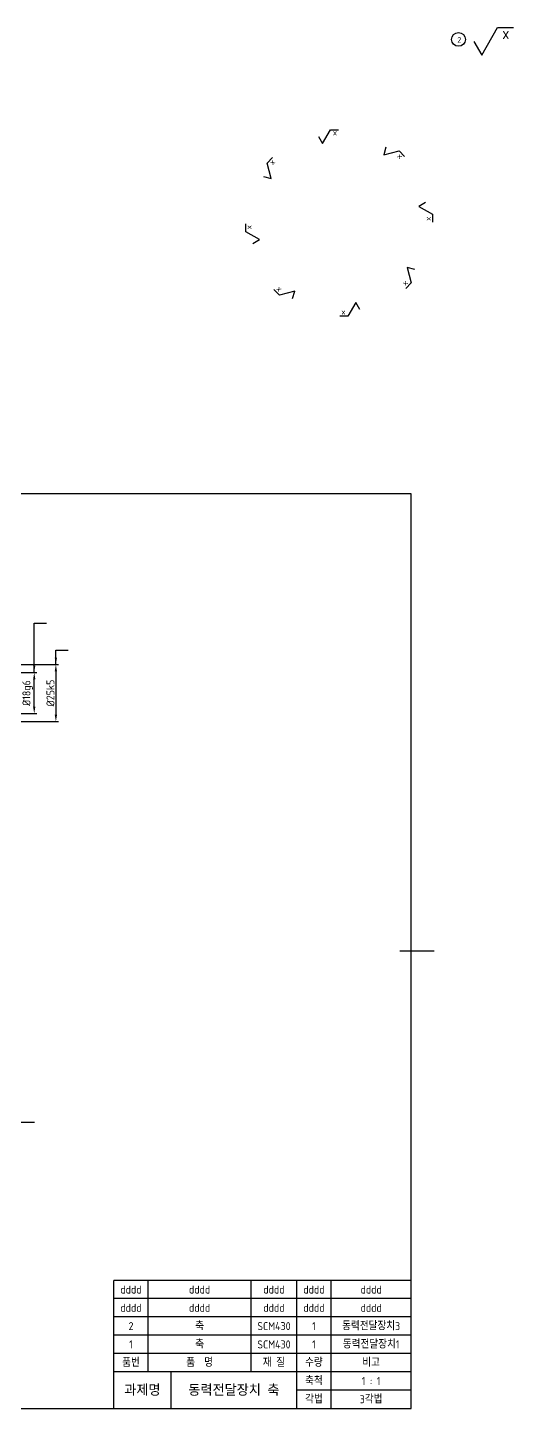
# Model space of a CAD drawing. Header units: millimetres. Extents: x 0 to 1314, y 0 to 614.
# Drawn here: x 416 to 629, y 10 to 614 of the extents above; entities that cross this region are included whole.
import ezdxf

# ---------------------------------------------------------------- set-up
doc = ezdxf.new("R2010")
doc.units = ezdxf.units.MM
for name, color, linetype in [('가는실선', 1, 'Continuous'), ('문자', 2, 'Continuous'), ('외형선', 3, 'Continuous'), ('윤곽선', 4, 'Continuous')]:
    doc.layers.add(name, color=color, linetype=linetype)
doc.styles.get("Standard").update_dxf_attribs({"font": 'isocp.shx', "bigfont": 'whgtxt.shx'})
doc.dimstyles.new('ISO-25', dxfattribs={"dimtxt": 3.5, "dimasz": 3, "dimexe": 1.2, "dimexo": 1, "dimtad": 1, "dimdsep": 46, "dimtxsty": 'Standard', "dimcen": 0, "dimclrd": 7, "dimclre": 7, "dimclrt": 2, "dimazin": 2, "dimtfac": 1, "dimtmove": 0, "dimatfit": 3, "dimfxl": 0, "dimlwd": -1, "dimlwe": -1, "dimarcsym": 0})

# ---------------------------------------------------------------- blocks, each defined once
blk = doc.blocks.new('*D164')
at = {"layer": 'Defpoints', "color": 0}
for p in [(396.26, 331.84), (419.19, 331.84), (368.78, 313.84)]:
    blk.add_point(p, dxfattribs=at)
at = {"layer": '외형선', "color": 7}
for p, q in [((397.26, 331.84), (420.39, 331.84)), ((419.19, 316.84), (419.19, 328.84)), ((369.78, 313.84), (420.39, 313.84))]:
    blk.add_line(p, q, dxfattribs=at)
for points in [[(418.69, 328.84), (419.69, 328.84), (419.19, 331.84)], [(418.69, 316.84), (419.69, 316.84), (419.19, 313.84)]]:
    blk.add_solid(points, dxfattribs=at)
at = {"layer": '외형선', "color": 2, "insert": (416.31, 322.84), "char_height": 3.5, "attachment_point": 5, "rotation": 90}
blk.add_mtext('%%C18g6', dxfattribs=at)
blk = doc.blocks.new('*D165')
at = {"layer": 'Defpoints', "color": 0}
for p in [(341.52, 335.34), (341.52, 310.34), (428.65, 310.34)]:
    blk.add_point(p, dxfattribs=at)
at = {"layer": '외형선', "color": 7}
for p, q in [((342.52, 335.34), (429.85, 335.34)), ((428.65, 332.34), (428.65, 313.34)), ((342.52, 310.34), (429.85, 310.34))]:
    blk.add_line(p, q, dxfattribs=at)
for points in [[(428.15, 332.34), (429.15, 332.34), (428.65, 335.34)], [(428.15, 313.34), (429.15, 313.34), (428.65, 310.34)]]:
    blk.add_solid(points, dxfattribs=at)
at = {"layer": '외형선', "color": 2, "insert": (426.28, 322.84), "char_height": 3.5, "attachment_point": 5, "rotation": 90}
blk.add_mtext('%%C25k5', dxfattribs=at)

msp = doc.modelspace()

# ---------------------------------------------------------------- linework, layer by layer
at = {"layer": '가는실선'}
for p, q in [((469, 26), (469, 65.954)), ((514, 26), (514, 65.954)), ((534, 10), (534, 65.954)), ((549, 10), (549, 65.954)), ((584, 58), (454, 58)), ((584, 50), (454, 50)), ((584, 42), (454, 42)), ((584, 34), (454, 34)), ((479, 10), (479, 26)), ((584, 18), (534, 18))]:
    msp.add_line(p, q, dxfattribs=at)
at = {"layer": '외형선'}
for p, q in [((614.836, 601.857), (621.764, 613.857)), ((621.764, 613.857), (628.692, 613.857)), ((611.372, 607.857), (614.836, 601.857)), ((545.266, 563.212), (548.73, 569.212)), ((548.73, 569.212), (552.194, 569.212)), ((543.534, 566.212), (545.266, 563.212)), ((520.994, 554.572), (523.443, 557.022)), ((572.899, 561.504), (572.002, 558.158)), ((572.002, 558.158), (578.694, 559.951)), ((578.694, 559.951), (581.144, 557.501)), ((522.787, 547.88), (520.994, 554.572)), ((519.441, 548.777), (522.787, 547.88)), ((590.334, 537.411), (587.334, 535.679)), ((587.334, 535.679), (593.334, 532.215)), ((593.334, 532.215), (593.334, 528.751)), ((511.733, 524.608), (511.733, 528.072)), ((517.733, 521.144), (511.733, 524.608)), ((514.733, 519.412), (517.733, 521.144)), ((585.626, 508.046), (582.28, 508.943)), ((582.28, 508.943), (584.073, 502.251)), ((584.073, 502.251), (581.623, 499.801)), ((526.373, 496.872), (523.923, 499.321)), ((533.065, 498.665), (526.373, 496.872)), ((532.168, 495.319), (533.065, 498.665)), ((559.801, 493.611), (556.337, 487.611)), ((561.533, 490.611), (559.801, 493.611)), ((556.337, 487.611), (552.873, 487.611)), ((584, 66), (454, 66)), ((454, 10), (454, 65.954)), ((584, 26), (454, 26))]:
    msp.add_line(p, q, dxfattribs=at)
msp.add_circle((604.696, 608.686), 3, dxfattribs=at)
at = {"layer": '윤곽선'}
msp.add_line((594, 210), (579, 210), dxfattribs=at)
msp.add_lwpolyline([(10, 10), (584, 10), (584, 410), (10, 410)], close=True, dxfattribs=at)

# ---------------------------------------------------------------- texts
at = {"layer": '문자', "attachment_point": 5}
for s, width, insert, char_height in [('dddd', 15, (461.5, 61.977), 3.5), ('dddd', 15, (491.5, 61.977), 3.5), ('dddd', 15, (524, 61.977), 3.5), ('dddd', 15, (541.5, 61.977), 3.5), ('dddd', 15, (566.5, 61.977), 3.5), ('dddd', 15, (461.5, 53.977), 3.5), ('dddd', 15, (491.5, 53.977), 3.5), ('dddd', 15, (524, 53.977), 3.5), ('dddd', 15, (541.5, 53.977), 3.5), ('dddd', 15, (566.5, 53.977), 3.5), ('2', 15, (461.5, 45.977), 3.5), ('축', 15, (491.5, 45.977), 3.5), ('SCM430', 15, (524, 45.977), 3.5), ('1', 15, (541.5, 45.977), 3.5), ('동력전달장치3', 35.31741, (566.5, 45.977), 3.5), ('1', 15, (461.5, 37.977), 3.5), ('축', 15, (491.5, 37.977), 3.5), ('SCM430', 15, (524, 37.977), 3.5), ('1', 15, (541.5, 37.977), 3.5), ('동력전달장치1', 34.55071, (566.5, 37.977), 3.5), ('품번', 15, (461.5, 29.977), 3.5), ('품  명', 15, (491.5, 29.977), 3.5), ('재 질', 15, (524, 29.977), 3.5), ('수량', 15, (541.5, 29.977), 3.5), ('비고', 15, (566.5, 29.977), 3.5), ('과제명', 23.44345, (466.5, 18), 5), ('동력전달장치 축', 53.11631, (506.5, 18), 5), ('축척', 15, (541.5, 21.977), 3.5), ('1 : 1', 15, (566.5, 21.977), 3.5), ('각법', 15, (541.5, 13.977), 3.5), ('3각법', 15, (566.5, 13.977), 3.5)]:
    msp.add_mtext_dynamic_manual_height_columns(s, width=width, gutter_width=12.5, heights=[0], dxfattribs=dict(at, insert=insert, char_height=char_height))
at = {"layer": '외형선', "attachment_point": 1}
for s, width, gutter_width, insert, char_height in [('x', 7.47354, 25, (623.855, 613.857), 5), ('2', 8.25969, 12.5, (604.164, 609.719), 2.5), ('x', 3.73677, 12.5, (549.775, 569.212), 2.5)]:
    msp.add_mtext_dynamic_manual_height_columns(s, width=width, gutter_width=gutter_width, heights=[0], dxfattribs=dict(at, insert=insert, char_height=char_height))
at = {"layer": '외형선', "char_height": 2.5, "attachment_point": 1}
for insert, rotation in [((521.733, 555.311), 45), ((579.433, 559.212), 315), ((511.733, 525.653), 90), ((593.334, 531.17), 270), ((583.334, 501.512), 225), ((525.634, 497.611), 135), ((555.292, 487.611), 180)]:
    msp.add_mtext_dynamic_manual_height_columns('x', width=3.73677, gutter_width=12.5, heights=[0], dxfattribs=dict(at, insert=insert, rotation=rotation))

# ---------------------------------------------------------------- dimensions: what is measured, and where the dimension line sits
at = {"layer": '외형선'}
for base, p1, p2, text, picture, middle in [((428.651, 310.34), (341.516, 335.34), (341.516, 310.34), '%%C<>k5', '*D165', (426.275, 322.84)), ((419.187, 331.84), (368.784, 313.84), (396.257, 331.84), '%%C<>g6', '*D164', (416.311, 322.84))]:
    dim = msp.add_linear_dim(base=base, p1=p1, p2=p2, angle=90, text=text, dimstyle='ISO-25', dxfattribs=at)
    dim.commit()
    dim.dimension.update_dxf_attribs({"geometry": picture, "text_midpoint": middle})

# ---------------------------------------------------------------- leaders
for points in [[(419.187, 331.84), (419.187, 353.46), (424.495, 353.46)], [(428.651, 335.34), (428.651, 341.652), (434.051, 341.652)], [(412.706, 123.194), (412.706, 135.162), (419.358, 135.162)]]:
    msp.add_leader(points, dimstyle='ISO-25', override={"dimgap": 0.625, "dimtad": 0}, dxfattribs=at)

doc.saveas('drawing.dxf')
